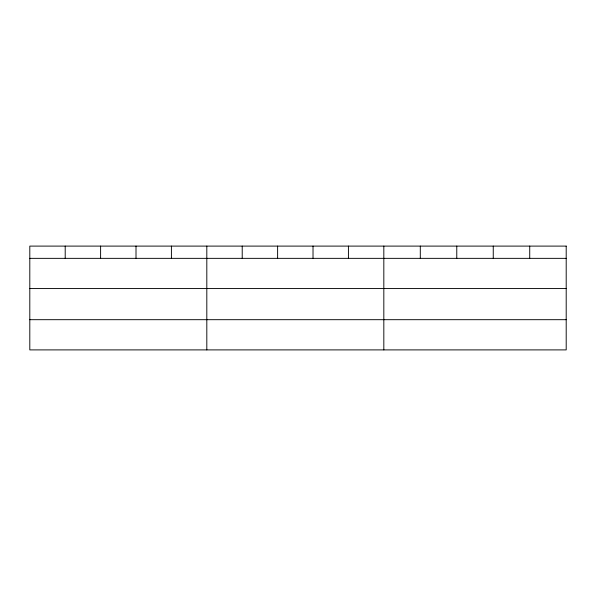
<?xml version="1.0" encoding="UTF-8"?>
<svg xmlns="http://www.w3.org/2000/svg" width="596" height="596" viewBox="0 0 596 596"><rect width="100%" height="100%" fill="white"/><g stroke="black" fill="none" stroke-linecap="round" stroke-linejoin="round"><path stroke-width="0.89" d="M29.8 258.351L566.2 258.351M29.8 288.561L566.2 288.561M29.8 319.687L566.2 319.687M529.725 246.103L529.725 258.351M493.25 246.103L493.25 258.351M456.774 246.103L456.774 258.351M420.299 246.103L420.299 258.351M383.824 246.103L383.824 349.897M348.422 246.103L348.422 258.351M313.019 246.103L313.019 258.351M277.617 246.103L277.617 258.351M242.214 246.103L242.214 258.351M206.812 246.103L206.812 349.897M171.41 246.103L171.41 258.351M136.007 246.103L136.007 258.351M100.605 246.103L100.605 258.351M65.202 246.103L65.202 258.351M566.2 246.103L29.8 246.103L29.8 349.897L566.2 349.897L566.2 246.103"/></g></svg>
